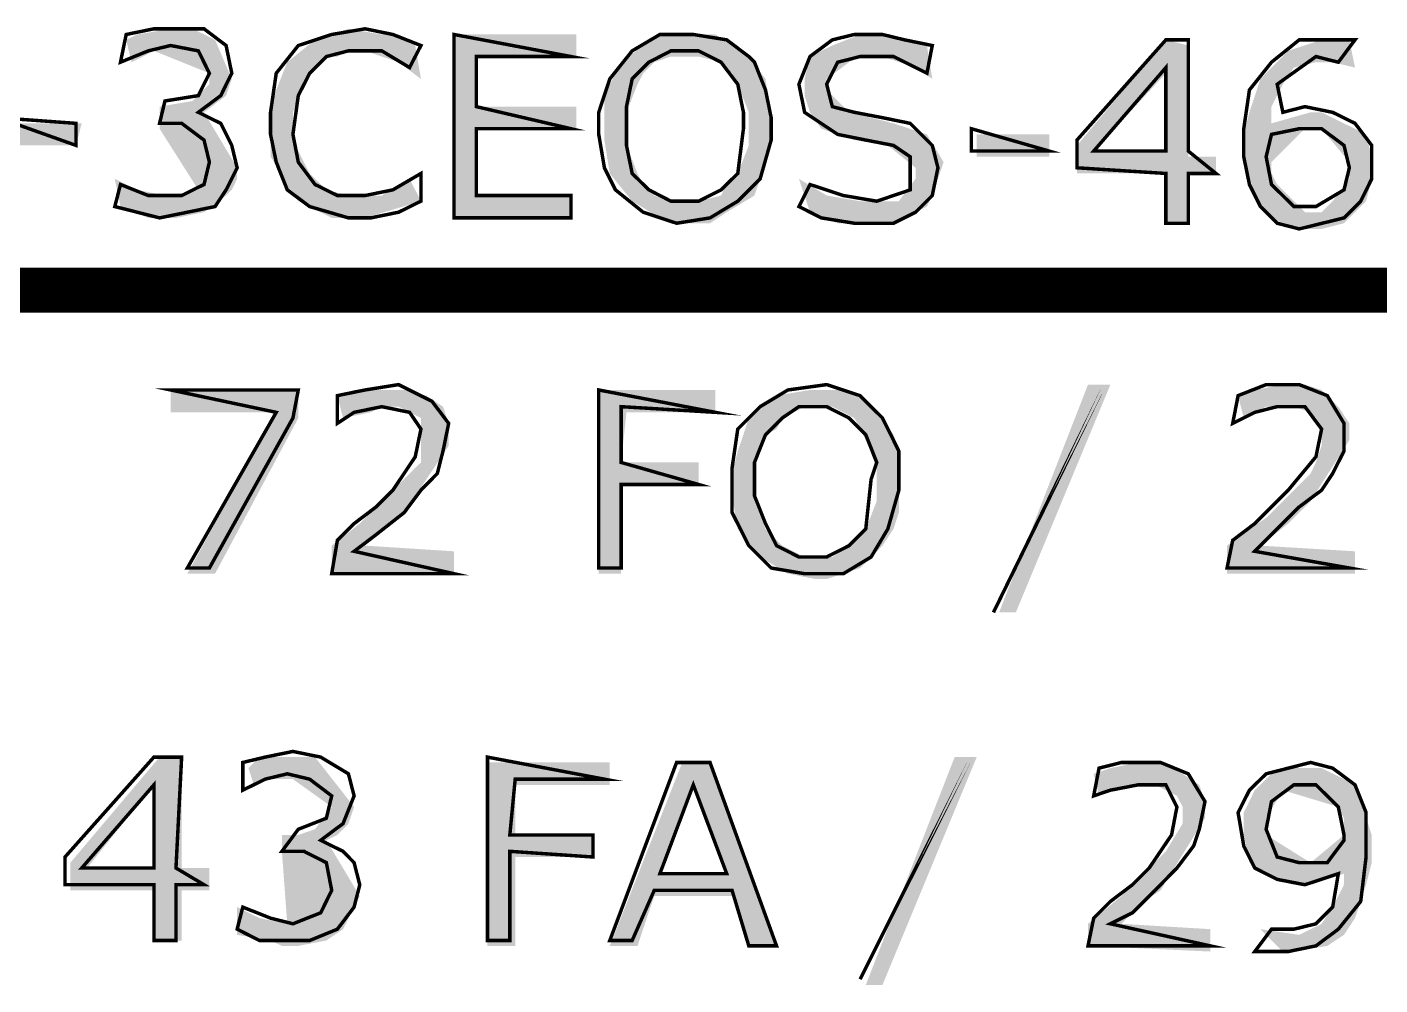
# Model space of a CAD drawing. Header units: millimetres. Extents: x 688550 to 690417, y 7458888 to 7459543.
# Drawn here: x 690041.61 to 690059.63, y 7459486.74 to 7459499.5 of the extents above; entities that cross this region are included whole.
import ezdxf

# ---------------------------------------------------------------- set-up
doc = ezdxf.new("R2010")
doc.units = ezdxf.units.MM
doc.header["$LTSCALE"] = 3
doc.header["$MEASUREMENT"] = 0
for name, color, linetype in [('H', 7, 'Continuous'), ('label_cabos', 7, 'Continuous'), ('P', 7, 'Continuous')]:
    doc.layers.add(name, color=color, linetype=linetype)

msp = doc.modelspace()

# ---------------------------------------------------------------- hatches: boundary and pattern name
at = {"layer": 'H', "linetype": 'Continuous'}
for points in [[(690043.4467513864, 7459496.958287924), (690043.2241513866, 7459496.958287924), (690042.8545513869, 7459497.109487921), (690042.7789513865, 7459497.479087922), (690043.0771513866, 7459497.332087923), (690043.4467513864, 7459497.256487923), (690043.5937513867, 7459497.256487923), (690043.8919513866, 7459497.332087923), (690043.3753513865, 7459498.146887922), (690043.3753513865, 7459498.440887925), (690043.8163513865, 7459498.51648792), (690044.0389513869, 7459498.739087922), (690044.0389513869, 7459498.886087923), (690043.2997513864, 7459499.18428792), (690043.1527513867, 7459499.108687925), (690043.0015513866, 7459499.033087922), (690042.9301513863, 7459499.331287921), (690043.0771513866, 7459499.40268792), (690043.5223513868, 7459499.478287923), (690043.6693513868, 7459499.478287923), (690043.8163513865, 7459499.478287923), (690044.1145513863, 7459499.331287921), (690044.3371513868, 7459498.810487923), (690044.2615513867, 7459498.587887921), (690043.9675513867, 7459498.365287922), (690044.4085513867, 7459497.626087924), (690044.4085513867, 7459497.479087922), (690044.3371513868, 7459497.332087923), (690044.2615513867, 7459497.256487923), (690043.9675513867, 7459497.033887924), (690043.5937513867, 7459496.958287924), (690043.4467513864, 7459496.958287924)], [(690045.8911513869, 7459496.958287924), (690045.6685513865, 7459496.958287924), (690045.223351387, 7459497.18088792), (690045.0763513866, 7459497.332087923), (690045.0049513867, 7459497.550487923), (690044.8537513865, 7459497.773087925), (690044.8537513865, 7459498.071287922), (690044.8537513865, 7459498.365287922), (690044.9293513866, 7459498.663487921), (690045.0763513866, 7459499.033087922), (690045.4459513867, 7459499.331287921), (690045.8911513869, 7459499.478287923), (690046.3363513864, 7459499.40268792), (690046.5589513868, 7459499.40268792), (690046.7815513866, 7459499.255687921), (690046.8571513867, 7459498.810487923), (690046.5589513868, 7459499.033087922), (690046.1137513866, 7459499.18428792), (690045.8911513869, 7459499.18428792), (690045.7441513865, 7459499.108687925), (690045.5971513866, 7459499.108687925), (690045.5215513868, 7459499.033087922), (690045.3745513868, 7459498.886087923), (690045.2989513864, 7459498.739087922), (690045.1519513864, 7459498.365287922), (690045.1519513864, 7459498.071287922), (690045.223351387, 7459497.84868792), (690045.3745513868, 7459497.550487923), (690045.5971513866, 7459497.332087923), (690045.8911513869, 7459497.256487923), (690046.1137513866, 7459497.256487923), (690046.3363513864, 7459497.256487923), (690046.7059513868, 7459497.479087922), (690046.8571513867, 7459497.18088792), (690046.1137513866, 7459496.958287924), (690045.8911513869, 7459496.958287924)], [(690048.8563513866, 7459496.958287924), (690047.2981513867, 7459496.958287924), (690047.2981513867, 7459499.40268792), (690048.9277513869, 7459499.40268792), (690048.9277513869, 7459499.108687925), (690047.5963513865, 7459499.108687925), (690047.5963513865, 7459498.440887925), (690048.9277513869, 7459498.440887925), (690048.9277513869, 7459498.146887922), (690047.5963513865, 7459498.146887922), (690047.5963513865, 7459497.256487923), (690048.8563513866, 7459497.256487923), (690048.8563513866, 7459496.958287924)], [(690050.2633513868, 7459496.886887925), (690050.0407513867, 7459496.958287924), (690049.6711513862, 7459497.18088792), (690049.3729513864, 7459497.550487923), (690049.3015513865, 7459497.995687922), (690049.3015513865, 7459498.293887923), (690049.3015513865, 7459498.587887921), (690049.5241513866, 7459499.033087922), (690049.8181513866, 7459499.255687921), (690050.0407513867, 7459499.40268792), (690050.2633513868, 7459499.40268792), (690050.5573513864, 7459499.40268792), (690050.7799513869, 7459499.40268792), (690051.0025513866, 7459499.255687921), (690051.1537513864, 7459499.18428792), (690051.4477513868, 7459498.810487923), (690051.5233513869, 7459498.293887923), (690051.5233513869, 7459498.146887922), (690051.4477513868, 7459497.701687924), (690051.3763513865, 7459497.479087922), (690051.3007513864, 7459497.256487923), (690050.9311513867, 7459497.033887924), (690050.7085513866, 7459496.886887925), (690050.5573513864, 7459496.886887925), (690050.5573513864, 7459497.18088792), (690050.8555513863, 7459497.256487923), (690050.9311513867, 7459497.403487922), (690051.0781513867, 7459497.550487923), (690051.2251513867, 7459497.924287923), (690051.2251513867, 7459498.365287922), (690051.0781513867, 7459498.739087922), (690051.0025513866, 7459498.886087923), (690050.8555513863, 7459499.033087922), (690050.5573513864, 7459499.108687925), (690050.1877513863, 7459499.108687925), (690049.9651513866, 7459499.033087922), (690049.8181513866, 7459498.886087923), (690049.7425513868, 7459498.739087922), (690049.5955513868, 7459498.365287922), (690049.5955513868, 7459498.146887922), (690049.5955513868, 7459497.924287923), (690049.7425513868, 7459497.550487923), (690049.8181513866, 7459497.403487922), (690049.9651513866, 7459497.256487923), (690050.1877513863, 7459497.18088792), (690050.5573513864, 7459497.18088792), (690050.5573513864, 7459496.886887925), (690050.2633513868, 7459496.886887925)], [(690052.7077513862, 7459496.886887925), (690052.4095513864, 7459496.886887925), (690052.0399513863, 7459497.033887924), (690051.8929513866, 7459497.479087922), (690052.2625513867, 7459497.256487923), (690052.7077513862, 7459497.18088792), (690052.9303513867, 7459497.18088792), (690053.2243513863, 7459497.18088792), (690053.4469513868, 7459497.479087922), (690053.4469513868, 7459497.626087924), (690053.0773513867, 7459497.924287923), (690052.6321513868, 7459497.995687922), (690052.4095513864, 7459498.071287922), (690052.1911513868, 7459498.146887922), (690052.0399513863, 7459498.365287922), (690051.9685513864, 7459498.587887921), (690051.9685513864, 7459498.810487923), (690052.0399513863, 7459499.108687925), (690052.1911513868, 7459499.18428792), (690052.3381513865, 7459499.255687921), (690052.7077513862, 7459499.40268792), (690053.0059513868, 7459499.40268792), (690053.2243513863, 7459499.331287921), (690053.5981513866, 7459499.255687921), (690053.6695513865, 7459498.810487923), (690053.4469513868, 7459498.961687923), (690053.0059513868, 7459499.108687925), (690052.7077513862, 7459499.108687925), (690052.5607513866, 7459499.033087922), (690052.2625513867, 7459498.810487923), (690052.2625513867, 7459498.663487921), (690052.5607513866, 7459498.365287922), (690052.8547513866, 7459498.293887923), (690053.1529513864, 7459498.218287923), (690053.5981513866, 7459498.071287922), (690053.8207513863, 7459497.701687924), (690053.6695513865, 7459497.256487923), (690053.5981513866, 7459497.109487921), (690053.4469513868, 7459497.033887924), (690053.2999513868, 7459496.958287924), (690053.1529513864, 7459496.886887925), (690052.9303513867, 7459496.886887925), (690052.7077513862, 7459496.886887925)], [(690056.7817513866, 7459496.886887925), (690056.7817513866, 7459497.550487923), (690055.5973513866, 7459497.550487923), (690055.5973513866, 7459497.924287923), (690055.8199513867, 7459497.84868792), (690056.7817513866, 7459497.84868792), (690056.7817513866, 7459498.886087923), (690055.8199513867, 7459497.84868792), (690055.5973513866, 7459497.924287923), (690056.7817513866, 7459499.331287921), (690057.0799513868, 7459499.255687921), (690057.0799513868, 7459497.773087925), (690057.4495513865, 7459497.773087925), (690057.4495513865, 7459497.550487923), (690057.0799513868, 7459497.550487923), (690057.0799513868, 7459496.886887925), (690056.7817513866, 7459496.886887925)], [(690058.6339513866, 7459496.811287922), (690058.4869513866, 7459496.811287922), (690058.3399513866, 7459496.886887925), (690058.1887513867, 7459496.958287924), (690057.9661513866, 7459497.256487923), (690057.8191513866, 7459497.773087925), (690057.8191513866, 7459497.924287923), (690057.8191513866, 7459498.071287922), (690057.8947513867, 7459498.365287922), (690058.0417513864, 7459498.810487923), (690058.4113513865, 7459499.18428792), (690058.8565513866, 7459499.331287921), (690059.2261513864, 7459499.331287921), (690059.3017513865, 7459498.961687923), (690059.0035513866, 7459499.033087922), (690058.7809513869, 7459499.033087922), (690058.4869513866, 7459498.961687923), (690058.3399513866, 7459498.739087922), (690058.1887513867, 7459498.440887925), (690058.1887513867, 7459498.218287923), (690058.7095513863, 7459498.365287922), (690058.8565513866, 7459498.365287922), (690058.8565513866, 7459498.146887922), (690058.6339513866, 7459498.146887922), (690058.1887513867, 7459497.701687924), (690058.1887513867, 7459497.550487923), (690058.2643513868, 7459497.403487922), (690058.5583513865, 7459497.109487921), (690058.6339513866, 7459497.033887924), (690058.8565513866, 7459497.033887924), (690059.0035513866, 7459497.18088792), (690059.2261513864, 7459497.479087922), (690059.2261513864, 7459497.701687924), (690058.8565513866, 7459498.146887922), (690058.8565513866, 7459498.365287922), (690059.4487513868, 7459498.071287922), (690059.5243513866, 7459497.773087925), (690059.5243513866, 7459497.479087922), (690059.4487513868, 7459497.18088792), (690059.1547513865, 7459496.886887925), (690058.8565513866, 7459496.811287922), (690058.6339513866, 7459496.811287922)], [(690042.2623513864, 7459497.924287923), (690041.3005513868, 7459497.924287923), (690041.3005513868, 7459498.218287923), (690042.3379513868, 7459498.218287923), (690042.2623513864, 7459497.924287923)], [(690054.2617513867, 7459497.773087925), (690054.2617513867, 7459498.071287922), (690055.2277513868, 7459498.071287922), (690055.2277513868, 7459497.773087925), (690054.2617513867, 7459497.773087925)], [(690054.5599513869, 7459491.699887921), (690055.7443513869, 7459494.736487923), (690056.0425513868, 7459494.736487923), (690054.7825513866, 7459491.699887921), (690054.5599513869, 7459491.699887921)], [(690059.3017513865, 7459492.216487921), (690057.5965513869, 7459492.216487921), (690057.5965513869, 7459492.590287923), (690057.8947513867, 7459492.812887922), (690058.1173513865, 7459492.959887921), (690058.2643513868, 7459493.106887923), (690058.4869513866, 7459493.329487924), (690058.7095513863, 7459493.552087921), (690058.7809513869, 7459493.699087922), (690058.8565513866, 7459493.921687922), (690058.8565513866, 7459494.144287923), (690058.7809513869, 7459494.29128792), (690058.7095513863, 7459494.366887922), (690058.4869513866, 7459494.442487922), (690058.3399513866, 7459494.442487922), (690058.1173513865, 7459494.442487922), (690057.8191513866, 7459494.29128792), (690057.7435513865, 7459494.589487921), (690057.9661513866, 7459494.665087924), (690058.3399513866, 7459494.736487923), (690058.6339513866, 7459494.736487923), (690058.8565513866, 7459494.665087924), (690059.0791513867, 7459494.442487922), (690059.2261513864, 7459494.219887921), (690059.2261513864, 7459493.997287924), (690058.7095513863, 7459493.182487923), (690058.4113513865, 7459492.884287921), (690058.0417513864, 7459492.590287923), (690059.3017513865, 7459492.514687923), (690059.3017513865, 7459492.216487921)], [(690044.1145513863, 7459492.216487921), (690043.7449513866, 7459492.216487921), (690044.9293513866, 7459494.366887922), (690043.5223513868, 7459494.366887922), (690043.5223513868, 7459494.665087924), (690045.223351387, 7459494.665087924), (690045.223351387, 7459494.29128792), (690044.1145513863, 7459492.216487921)], [(690047.2981513867, 7459492.216487921), (690045.6685513865, 7459492.216487921), (690045.6685513865, 7459492.590287923), (690046.0423513867, 7459492.884287921), (690046.2607513866, 7459493.106887923), (690046.4833513864, 7459493.329487924), (690046.7059513868, 7459493.552087921), (690046.8571513867, 7459493.699087922), (690046.8571513867, 7459493.921687922), (690046.8571513867, 7459494.068687923), (690046.8571513867, 7459494.29128792), (690046.5589513868, 7459494.442487922), (690046.3363513864, 7459494.442487922), (690046.1893513867, 7459494.366887922), (690045.8197513866, 7459494.29128792), (690045.7441513865, 7459494.589487921), (690045.9667513863, 7459494.665087924), (690046.3363513864, 7459494.665087924), (690046.6345513862, 7459494.665087924), (690046.9285513866, 7459494.589487921), (690047.1511513863, 7459494.442487922), (690047.2267513868, 7459494.219887921), (690047.2267513868, 7459493.921687922), (690046.6345513862, 7459493.031287923), (690046.4833513864, 7459492.884287921), (690046.1137513866, 7459492.590287923), (690047.2981513867, 7459492.514687923), (690047.2981513867, 7459492.216487921)], [(690049.2259513867, 7459492.216487921), (690049.2259513867, 7459494.665087924), (690050.7799513869, 7459494.665087924), (690050.7799513869, 7459494.366887922), (690049.5955513868, 7459494.366887922), (690049.5241513866, 7459493.699087922), (690050.5573513864, 7459493.699087922), (690050.5573513864, 7459493.405087925), (690049.5241513866, 7459493.405087925), (690049.5241513866, 7459492.216487921), (690049.2259513867, 7459492.216487921)], [(690052.1155513867, 7459492.145087922), (690051.7459513866, 7459492.216487921), (690051.9685513864, 7459492.439087923), (690052.3381513865, 7459492.439087923), (690052.5607513866, 7459492.590287923), (690052.7077513862, 7459492.737287925), (690052.7833513867, 7459492.812887922), (690052.9303513867, 7459493.182487923), (690052.9303513867, 7459493.405087925), (690052.9303513867, 7459493.627687921), (690052.7833513867, 7459493.997287924), (690052.7077513862, 7459494.144287923), (690052.6321513868, 7459494.29128792), (690052.3381513865, 7459494.442487922), (690051.9685513864, 7459494.442487922), (690051.6703513865, 7459494.29128792), (690051.5947513868, 7459494.144287923), (690051.4477513868, 7459494.068687923), (690051.3007513864, 7459493.699087922), (690051.3007513864, 7459493.182487923), (690051.4477513868, 7459492.812887922), (690051.5233513869, 7459492.737287925), (690051.6703513865, 7459492.590287923), (690051.9685513864, 7459492.439087923), (690051.7459513866, 7459492.216487921), (690051.3763513865, 7459492.439087923), (690051.0781513867, 7459492.812887922), (690051.0025513866, 7459493.253887922), (690051.0025513866, 7459493.552087921), (690051.0781513867, 7459493.850287923), (690051.1537513864, 7459494.068687923), (690051.2251513867, 7459494.29128792), (690051.5947513868, 7459494.589487921), (690052.0399513863, 7459494.665087924), (690052.2625513867, 7459494.665087924), (690052.4851513865, 7459494.665087924), (690052.7077513862, 7459494.589487921), (690052.8547513866, 7459494.442487922), (690053.0059513868, 7459494.29128792), (690053.1529513864, 7459494.068687923), (690053.2243513863, 7459493.850287923), (690053.2243513863, 7459493.552087921), (690053.2243513863, 7459493.253887922), (690053.2243513863, 7459493.031287923), (690053.1529513864, 7459492.812887922), (690053.0059513868, 7459492.590287923), (690052.8547513866, 7459492.439087923), (690052.7077513862, 7459492.292087921), (690052.2625513867, 7459492.145087922), (690052.1155513867, 7459492.145087922)], [(690043.2997513864, 7459487.327687922), (690043.2997513864, 7459487.995487922), (690042.186751387, 7459487.995487922), (690042.186751387, 7459488.365087923), (690042.4093513867, 7459488.293687924), (690043.2997513864, 7459488.293687924), (690043.2997513864, 7459489.402487921), (690042.4093513867, 7459488.293687924), (690042.186751387, 7459488.365087923), (690043.3753513865, 7459489.772087924), (690043.6693513868, 7459489.772087924), (690043.6693513868, 7459488.293687924), (690044.0389513869, 7459488.293687924), (690044.0389513869, 7459487.995487922), (690043.6693513868, 7459487.995487922), (690043.6693513868, 7459487.327687922), (690043.2997513864, 7459487.327687922)], [(690045.0049513867, 7459487.25628792), (690044.8537513865, 7459487.327687922), (690044.4085513867, 7459487.403287922), (690044.4085513867, 7459487.772887923), (690044.7067513869, 7459487.625887924), (690045.0763513866, 7459487.550287924), (690045.0049513867, 7459488.51628792), (690045.0049513867, 7459488.734687921), (690045.223351387, 7459488.734687921), (690045.4459513867, 7459488.810287921), (690045.6685513865, 7459489.108487923), (690045.1519513864, 7459489.478087921), (690044.9293513866, 7459489.478087921), (690044.7823513863, 7459489.478087921), (690044.6311513864, 7459489.402487921), (690044.5597513865, 7459489.625087922), (690044.7067513869, 7459489.772087924), (690045.1519513864, 7459489.772087924), (690045.2989513864, 7459489.772087924), (690045.4459513867, 7459489.772087924), (690045.9667513863, 7459489.108487923), (690045.8911513869, 7459488.885887924), (690045.7441513865, 7459488.734687921), (690045.5971513866, 7459488.663287922), (690046.0423513867, 7459487.919887922), (690045.9667513863, 7459487.772887923), (690045.8197513866, 7459487.478887922), (690045.5971513866, 7459487.327687922), (690045.223351387, 7459487.25628792), (690045.0049513867, 7459487.25628792)], [(690047.7433513869, 7459487.25628792), (690047.7433513869, 7459489.700687923), (690049.3729513864, 7459489.700687923), (690049.3729513864, 7459489.402487921), (690048.1129513866, 7459489.402487921), (690048.1129513866, 7459488.734687921), (690049.1503513866, 7459488.734687921), (690049.1503513866, 7459488.440687923), (690048.1129513866, 7459488.440687923), (690048.1129513866, 7459487.25628792), (690047.7433513869, 7459487.25628792)], [(690051.2251513867, 7459487.25628792), (690051.0025513866, 7459487.919887922), (690050.9311513867, 7459488.218087924), (690050.4859513865, 7459489.402487921), (690050.0407513867, 7459488.218087924), (690050.9311513867, 7459488.218087924), (690051.0025513866, 7459487.919887922), (690049.9651513866, 7459487.919887922), (690049.7425513868, 7459487.25628792), (690049.3729513864, 7459487.25628792), (690050.3389513869, 7459489.700687923), (690050.7085513866, 7459489.700687923), (690051.5947513868, 7459487.25628792), (690051.2251513867, 7459487.25628792)], [(690052.7833513867, 7459486.735487922), (690053.9677513867, 7459489.772087924), (690054.2617513867, 7459489.772087924), (690053.0059513868, 7459486.735487922), (690052.7833513867, 7459486.735487922)], [(690057.3739513864, 7459487.18068792), (690055.7443513869, 7459487.25628792), (690055.7443513869, 7459487.550287924), (690056.1895513864, 7459487.919887922), (690056.3365513867, 7459488.071087922), (690056.5591513865, 7459488.293687924), (690056.7817513866, 7459488.51628792), (690057.0043513867, 7459488.885887924), (690057.0043513867, 7459489.108487923), (690056.9287513862, 7459489.255487924), (690056.6347513866, 7459489.402487921), (690056.4121513868, 7459489.402487921), (690056.2651513865, 7459489.402487921), (690055.8913513866, 7459489.255487924), (690055.8199513867, 7459489.549487922), (690056.0425513868, 7459489.625087922), (690056.4121513868, 7459489.700687923), (690056.7103513867, 7459489.700687923), (690057.0043513867, 7459489.549487922), (690057.2269513864, 7459489.402487921), (690057.3025513865, 7459489.179887924), (690057.3025513865, 7459488.957287923), (690056.7103513867, 7459487.995487922), (690056.4877513866, 7459487.84848792), (690056.1895513864, 7459487.550287924), (690057.3739513864, 7459487.478887922), (690057.3739513864, 7459487.18068792)], [(690058.3399513866, 7459487.18068792), (690058.0417513864, 7459487.478887922), (690058.5583513865, 7459487.403287922), (690058.8565513866, 7459487.550287924), (690059.0035513866, 7459487.772887923), (690059.1547513865, 7459488.071087922), (690059.1547513865, 7459488.218087924), (690058.7095513863, 7459488.071087922), (690058.7095513863, 7459488.365087923), (690059.1547513865, 7459488.734687921), (690059.1547513865, 7459488.957287923), (690059.0791513867, 7459489.108487923), (690058.3399513866, 7459489.331087922), (690058.1173513865, 7459488.957287923), (690058.1173513865, 7459488.734687921), (690058.7095513863, 7459488.365087923), (690058.7095513863, 7459488.365087923), (690058.7095513863, 7459488.071087922), (690058.4869513866, 7459488.071087922), (690058.1173513865, 7459488.218087924), (690057.8947513867, 7459488.365087923), (690057.8191513866, 7459488.734687921), (690057.8191513866, 7459489.032887923), (690057.9661513866, 7459489.331087922), (690058.1887513867, 7459489.549487922), (690058.4869513866, 7459489.625087922), (690058.7095513863, 7459489.625087922), (690058.8565513866, 7459489.625087922), (690059.1547513865, 7459489.478087921), (690059.3017513865, 7459489.402487921), (690059.3773513869, 7459489.179887924), (690059.5243513866, 7459488.734687921), (690059.5243513866, 7459488.365087923), (690059.4487513868, 7459488.071087922), (690059.3017513865, 7459487.625887924), (690059.1547513865, 7459487.403287922), (690058.9321513867, 7459487.25628792), (690058.4869513866, 7459487.18068792), (690058.3399513866, 7459487.18068792)]]:
    msp.add_hatch(color=256, dxfattribs=at).paths.add_polyline_path(points)

# ---------------------------------------------------------------- linework, layer by layer
at = {"layer": 'label_cabos', "color": 5, "linetype": 'Continuous', "const_width": 0.6}
msp.add_lwpolyline([(690095.6023513868, 7459495.996487923), (690008.8596881221, 7459495.996487923)], dxfattribs=at)
at = {"layer": 'P', "const_width": 0.0462}
for points in [[(690044.1901513868, 7459498.218287923), (690043.8919513866, 7459498.365287922), (690044.1901513868, 7459498.587887921), (690044.3371513868, 7459498.886087923), (690044.2615513867, 7459499.255687921), (690043.9675513867, 7459499.478287923), (690043.6693513868, 7459499.478287923), (690043.2997513864, 7459499.478287923), (690042.9301513863, 7459499.40268792), (690042.8545513869, 7459499.033087922), (690043.2241513866, 7459499.18428792), (690043.5223513868, 7459499.255687921), (690043.8919513866, 7459499.18428792), (690044.0389513869, 7459498.886087923), (690043.8919513866, 7459498.587887921), (690043.4467513864, 7459498.51648792), (690043.3753513865, 7459498.218287923), (690043.6693513868, 7459498.218287923), (690043.9675513867, 7459497.995687922), (690044.0389513869, 7459497.701687924), (690043.9675513867, 7459497.403487922), (690043.6693513868, 7459497.256487923), (690043.2241513866, 7459497.256487923), (690042.8545513869, 7459497.403487922), (690042.7789513865, 7459497.109487921), (690043.0771513866, 7459497.033887924), (690043.3753513865, 7459496.958287924), (690043.7449513866, 7459497.033887924), (690044.1145513863, 7459497.109487921), (690044.2615513867, 7459497.332087923), (690044.4085513867, 7459497.626087924), (690044.3371513868, 7459497.924287923), (690044.1901513868, 7459498.218287923), (690044.1901513868, 7459498.218287923)], [(690046.8571513867, 7459497.18088792), (690046.8571513867, 7459497.550487923), (690046.4833513864, 7459497.332087923), (690046.1137513866, 7459497.256487923), (690045.7441513865, 7459497.256487923), (690045.4459513867, 7459497.403487922), (690045.223351387, 7459497.701687924), (690045.1519513864, 7459498.071287922), (690045.223351387, 7459498.587887921), (690045.3745513868, 7459498.886087923), (690045.5971513866, 7459499.108687925), (690045.8911513869, 7459499.18428792), (690046.3363513864, 7459499.18428792), (690046.7059513868, 7459498.961687923), (690046.8571513867, 7459499.255687921), (690046.4833513864, 7459499.40268792), (690046.1137513866, 7459499.478287923), (690045.6685513865, 7459499.40268792), (690045.223351387, 7459499.255687921), (690044.9293513866, 7459498.886087923), (690044.8537513865, 7459498.365287922), (690044.8537513865, 7459498.071287922), (690044.9293513866, 7459497.701687924), (690045.0763513866, 7459497.332087923), (690045.3745513868, 7459497.109487921), (690045.8911513869, 7459496.958287924), (690046.1893513867, 7459496.958287924), (690046.5589513868, 7459497.033887924), (690046.8571513867, 7459497.18088792), (690046.8571513867, 7459497.18088792)], [(690048.8563513866, 7459496.958287924), (690048.8563513866, 7459497.256487923), (690047.5963513865, 7459497.256487923), (690047.5963513865, 7459498.146887922), (690048.8563513866, 7459498.146887922), (690047.5963513865, 7459498.440887925), (690047.5963513865, 7459499.108687925), (690048.8563513866, 7459499.108687925), (690047.2981513867, 7459499.40268792), (690047.2981513867, 7459496.958287924), (690048.8563513866, 7459496.958287924), (690048.8563513866, 7459496.958287924)], [(690051.2251513867, 7459499.108687925), (690050.9311513867, 7459499.331287921), (690050.4859513865, 7459499.40268792), (690050.0407513867, 7459499.40268792), (690049.6711513862, 7459499.18428792), (690049.3729513864, 7459498.810487923), (690049.2259513867, 7459498.365287922), (690049.2259513867, 7459498.071287922), (690049.3015513865, 7459497.626087924), (690049.4485513865, 7459497.332087923), (690049.8181513866, 7459497.033887924), (690050.2633513868, 7459496.886887925), (690050.7085513866, 7459496.958287924), (690051.0781513867, 7459497.18088792), (690051.3763513865, 7459497.479087922), (690051.5233513869, 7459497.995687922), (690051.5233513869, 7459498.293887923), (690051.4477513868, 7459498.663487921), (690051.3007513864, 7459499.033087922), (690051.2251513867, 7459499.108687925), (690051.2251513867, 7459499.108687925)], [(690053.7451513866, 7459497.626087924), (690053.6695513865, 7459497.924287923), (690053.3755513869, 7459498.218287923), (690053.0059513868, 7459498.293887923), (690052.6321513868, 7459498.365287922), (690052.3381513865, 7459498.440887925), (690052.2625513867, 7459498.739087922), (690052.4095513864, 7459499.033087922), (690052.7077513862, 7459499.108687925), (690053.1529513864, 7459499.108687925), (690053.5981513866, 7459498.886087923), (690053.6695513865, 7459499.255687921), (690053.2999513868, 7459499.331287921), (690053.0059513868, 7459499.40268792), (690052.6321513868, 7459499.40268792), (690052.3381513865, 7459499.331287921), (690052.0399513863, 7459499.108687925), (690051.8929513866, 7459498.739087922), (690051.9685513864, 7459498.365287922), (690052.4095513864, 7459498.071287922), (690052.7833513867, 7459497.995687922), (690053.1529513864, 7459497.924287923), (690053.3755513869, 7459497.773087925), (690053.3755513869, 7459497.332087923), (690052.9303513867, 7459497.18088792), (690052.4851513865, 7459497.256487923), (690052.0399513863, 7459497.403487922), (690051.8929513866, 7459497.109487921), (690052.1911513868, 7459496.958287924), (690052.6321513868, 7459496.886887925), (690053.1529513864, 7459496.886887925), (690053.4469513868, 7459497.033887924), (690053.6695513865, 7459497.256487923), (690053.7451513866, 7459497.626087924), (690053.7451513866, 7459497.626087924)], [(690057.4495513865, 7459497.550487923), (690057.0799513868, 7459497.84868792), (690057.0799513868, 7459499.331287921), (690056.7817513866, 7459499.331287921), (690055.5973513866, 7459497.995687922), (690055.5973513866, 7459497.626087924), (690056.7817513866, 7459497.550487923), (690056.7817513866, 7459496.886887925), (690057.0799513868, 7459496.886887925), (690057.0799513868, 7459497.550487923), (690057.4495513865, 7459497.550487923), (690057.4495513865, 7459497.550487923)], [(690059.5243513866, 7459497.626087924), (690059.5243513866, 7459497.924287923), (690059.3017513865, 7459498.218287923), (690059.0035513866, 7459498.365287922), (690058.6339513866, 7459498.440887925), (690058.3399513866, 7459498.365287922), (690058.2643513868, 7459498.739087922), (690058.7809513869, 7459499.108687925), (690059.0791513867, 7459499.033087922), (690059.3017513865, 7459499.331287921), (690059.0035513866, 7459499.331287921), (690058.5583513865, 7459499.331287921), (690058.1887513867, 7459499.033087922), (690057.8947513867, 7459498.663487921), (690057.8191513866, 7459498.146887922), (690057.8191513866, 7459497.773087925), (690057.8947513867, 7459497.403487922), (690058.0417513864, 7459497.109487921), (690058.2643513868, 7459496.886887925), (690058.5583513865, 7459496.811287922), (690059.1547513865, 7459496.958287924), (690059.3773513869, 7459497.18088792), (690059.5243513866, 7459497.479087922), (690059.5243513866, 7459497.626087924), (690059.5243513866, 7459497.626087924)], [(690051.1537513864, 7459498.146887922), (690051.0781513867, 7459497.550487923), (690050.8555513863, 7459497.332087923), (690050.5573513864, 7459497.18088792), (690050.1877513863, 7459497.18088792), (690049.8937513867, 7459497.332087923), (690049.6711513862, 7459497.550487923), (690049.5955513868, 7459497.924287923), (690049.5955513868, 7459498.440887925), (690049.6711513862, 7459498.810487923), (690049.8937513867, 7459499.033087922), (690050.1877513863, 7459499.18428792), (690050.5573513864, 7459499.18428792), (690050.8555513863, 7459499.033087922), (690051.0781513867, 7459498.739087922), (690051.1537513864, 7459498.365287922), (690051.1537513864, 7459498.146887922), (690051.1537513864, 7459498.146887922)], [(690056.7817513866, 7459497.84868792), (690055.8199513867, 7459497.84868792), (690056.7817513866, 7459498.961687923), (690056.7817513866, 7459497.84868792), (690056.7817513866, 7459497.84868792)], [(690042.2623513864, 7459497.924287923), (690042.2623513864, 7459498.218287923), (690041.2249513867, 7459498.293887923), (690042.2623513864, 7459497.924287923), (690042.2623513864, 7459497.924287923)], [(690055.2277513868, 7459497.84868792), (690054.1903513864, 7459498.146887922), (690054.1903513864, 7459497.84868792), (690055.2277513868, 7459497.84868792), (690055.2277513868, 7459497.84868792)], [(690059.2261513864, 7459497.626087924), (690059.1547513865, 7459497.332087923), (690058.7809513869, 7459497.109487921), (690058.4869513866, 7459497.109487921), (690058.1887513867, 7459497.403487922), (690058.1173513865, 7459497.773087925), (690058.1887513867, 7459498.071287922), (690058.5583513865, 7459498.146887922), (690058.8565513866, 7459498.146887922), (690059.1547513865, 7459497.924287923), (690059.2261513864, 7459497.626087924), (690059.2261513864, 7459497.626087924)], [(690047.2981513867, 7459492.216487921), (690045.9667513863, 7459492.514687923), (690046.2607513866, 7459492.737287925), (690046.6345513862, 7459493.031287923), (690046.8571513867, 7459493.329487924), (690047.0755513869, 7459493.552087921), (690047.1511513863, 7459493.850287923), (690047.2267513868, 7459494.219887921), (690047.0041513867, 7459494.513887921), (690046.5589513868, 7459494.736487923), (690046.1137513866, 7459494.665087924), (690045.7441513865, 7459494.589487921), (690045.7441513865, 7459494.219887921), (690045.9667513863, 7459494.366887922), (690046.3363513864, 7459494.442487922), (690046.7059513868, 7459494.366887922), (690046.8571513867, 7459494.144287923), (690046.7815513866, 7459493.774687923), (690046.4833513864, 7459493.329487924), (690046.2607513866, 7459493.106887923), (690045.9667513863, 7459492.884287921), (690045.7441513865, 7459492.661687925), (690045.6685513865, 7459492.216487921), (690047.2981513867, 7459492.216487921), (690047.2981513867, 7459492.216487921)], [(690052.9303513867, 7459494.366887922), (690052.7077513862, 7459494.589487921), (690052.2625513867, 7459494.736487923), (690051.7459513866, 7459494.665087924), (690051.3763513865, 7459494.442487922), (690051.0781513867, 7459494.144287923), (690051.0025513866, 7459493.627687921), (690051.0025513866, 7459493.031287923), (690051.2251513867, 7459492.590287923), (690051.5233513869, 7459492.292087921), (690051.9685513864, 7459492.216487921), (690052.4851513865, 7459492.216487921), (690052.8547513866, 7459492.439087923), (690053.0773513867, 7459492.812887922), (690053.2243513863, 7459493.329487924), (690053.2243513863, 7459493.850287923), (690053.0059513868, 7459494.29128792), (690052.9303513867, 7459494.366887922), (690052.9303513867, 7459494.366887922)], [(690055.9669513867, 7459494.736487923), (690054.4843513868, 7459491.699887921), (690055.9669513867, 7459494.736487923), (690055.9669513867, 7459494.736487923)], [(690059.2261513864, 7459492.292087921), (690057.9661513866, 7459492.514687923), (690058.1887513867, 7459492.737287925), (690058.5583513865, 7459493.106887923), (690058.8565513866, 7459493.329487924), (690059.0035513866, 7459493.552087921), (690059.1547513865, 7459493.850287923), (690059.1547513865, 7459494.219887921), (690058.9321513867, 7459494.589487921), (690058.5583513865, 7459494.736487923), (690058.1173513865, 7459494.736487923), (690057.7435513865, 7459494.589487921), (690057.6721513866, 7459494.219887921), (690057.9661513866, 7459494.366887922), (690058.2643513868, 7459494.442487922), (690058.6339513866, 7459494.442487922), (690058.8565513866, 7459494.144287923), (690058.7809513869, 7459493.774687923), (690058.4113513865, 7459493.329487924), (690058.1887513867, 7459493.106887923), (690057.9661513866, 7459492.884287921), (690057.6721513866, 7459492.661687925), (690057.5965513869, 7459492.292087921), (690059.2261513864, 7459492.292087921), (690059.2261513864, 7459492.292087921)], [(690045.1519513864, 7459494.29128792), (690045.223351387, 7459494.665087924), (690043.5223513868, 7459494.665087924), (690044.9293513866, 7459494.366887922), (690043.7449513866, 7459492.292087921), (690044.0389513869, 7459492.292087921), (690045.1519513864, 7459494.29128792), (690045.1519513864, 7459494.29128792)], [(690050.7799513869, 7459494.366887922), (690049.2259513867, 7459494.665087924), (690049.2259513867, 7459492.292087921), (690049.5241513866, 7459492.292087921), (690049.5241513866, 7459493.405087925), (690050.5573513864, 7459493.405087925), (690049.5241513866, 7459493.699087922), (690049.5241513866, 7459494.442487922), (690050.7799513869, 7459494.366887922), (690050.7799513869, 7459494.366887922)], [(690052.8547513866, 7459493.476487923), (690052.7833513867, 7459492.812887922), (690052.5607513866, 7459492.590287923), (690052.2625513867, 7459492.439087923), (690051.8929513866, 7459492.439087923), (690051.5947513868, 7459492.590287923), (690051.4477513868, 7459492.884287921), (690051.3007513864, 7459493.253887922), (690051.3007513864, 7459493.699087922), (690051.4477513868, 7459494.068687923), (690051.6703513865, 7459494.29128792), (690051.8929513866, 7459494.442487922), (690052.2625513867, 7459494.442487922), (690052.5607513866, 7459494.29128792), (690052.7833513867, 7459494.068687923), (690052.9303513867, 7459493.699087922), (690052.8547513866, 7459493.476487923), (690052.8547513866, 7459493.476487923)], [(690045.8197513866, 7459488.51628792), (690045.5215513868, 7459488.663287922), (690045.8197513866, 7459488.885887924), (690045.9667513863, 7459489.255487924), (690045.8911513869, 7459489.549487922), (690045.5215513868, 7459489.772087924), (690045.1519513864, 7459489.847687924), (690044.7823513863, 7459489.772087924), (690044.4841513864, 7459489.700687923), (690044.4841513864, 7459489.331087922), (690044.7823513863, 7459489.478087921), (690045.0763513866, 7459489.549487922), (690045.3745513868, 7459489.478087921), (690045.6685513865, 7459489.255487924), (690045.5971513866, 7459488.957287923), (690045.223351387, 7459488.810287921), (690045.0049513867, 7459488.51628792), (690045.2989513864, 7459488.51628792), (690045.5971513866, 7459488.365087923), (690045.6685513865, 7459487.995487922), (690045.5215513868, 7459487.697287923), (690045.1519513864, 7459487.550287924), (690044.8537513865, 7459487.625887924), (690044.4841513864, 7459487.772887923), (690044.4085513867, 7459487.478887922), (690044.7067513869, 7459487.327687922), (690045.0049513867, 7459487.327687922), (690045.3745513868, 7459487.327687922), (690045.7441513865, 7459487.478887922), (690045.9667513863, 7459487.772887923), (690046.0423513867, 7459488.071087922), (690045.9667513863, 7459488.365087923), (690045.8197513866, 7459488.51628792), (690045.8197513866, 7459488.51628792)], [(690043.9675513867, 7459488.071087922), (690043.5937513867, 7459488.293687924), (690043.6693513868, 7459489.772087924), (690043.2997513864, 7459489.772087924), (690042.1153513864, 7459488.440687923), (690042.1153513864, 7459488.071087922), (690043.2997513864, 7459488.071087922), (690043.2997513864, 7459487.327687922), (690043.5937513867, 7459487.327687922), (690043.5937513867, 7459488.071087922), (690043.9675513867, 7459488.071087922), (690043.9675513867, 7459488.071087922)], [(690049.3015513865, 7459489.478087921), (690047.7433513869, 7459489.772087924), (690047.7433513869, 7459487.327687922), (690048.0415513867, 7459487.327687922), (690048.0415513867, 7459488.51628792), (690049.1503513866, 7459488.440687923), (690049.1503513866, 7459488.734687921), (690048.0415513867, 7459488.734687921), (690048.1129513866, 7459489.478087921), (690049.3015513865, 7459489.478087921), (690049.3015513865, 7459489.478087921)], [(690051.5947513868, 7459487.25628792), (690050.7085513866, 7459489.700687923), (690050.2633513868, 7459489.700687923), (690049.3729513864, 7459487.327687922), (690049.6711513862, 7459487.327687922), (690049.9651513866, 7459487.995487922), (690051.0025513866, 7459487.995487922), (690051.2251513867, 7459487.25628792), (690051.5947513868, 7459487.25628792), (690051.5947513868, 7459487.25628792)], [(690054.1903513864, 7459489.772087924), (690052.7077513862, 7459486.811087922), (690054.1903513864, 7459489.772087924), (690054.1903513864, 7459489.772087924)], [(690057.3739513864, 7459487.25628792), (690056.0425513868, 7459487.550287924), (690056.3365513867, 7459487.697287923), (690056.7103513867, 7459488.071087922), (690056.9287513862, 7459488.293687924), (690057.1513513867, 7459488.587687922), (690057.2269513864, 7459488.810287921), (690057.3025513865, 7459489.179887924), (690057.0799513868, 7459489.549487922), (690056.7103513867, 7459489.700687923), (690056.1895513864, 7459489.700687923), (690055.8913513866, 7459489.625087922), (690055.8199513867, 7459489.255487924), (690056.0425513868, 7459489.331087922), (690056.4121513868, 7459489.402487921), (690056.7817513866, 7459489.402487921), (690056.9287513862, 7459489.108487923), (690056.8573513863, 7459488.734687921), (690056.5591513865, 7459488.293687924), (690056.3365513867, 7459488.071087922), (690056.0425513868, 7459487.84848792), (690055.8199513867, 7459487.625887924), (690055.7443513869, 7459487.25628792), (690057.3739513864, 7459487.25628792), (690057.3739513864, 7459487.25628792)], [(690059.4487513868, 7459488.587687922), (690059.4487513868, 7459489.032887923), (690059.3017513865, 7459489.402487921), (690059.0035513866, 7459489.625087922), (690058.7095513863, 7459489.700687923), (690058.1173513865, 7459489.549487922), (690057.8947513867, 7459489.331087922), (690057.7435513865, 7459489.032887923), (690057.8191513866, 7459488.587687922), (690057.9661513866, 7459488.293687924), (690058.2643513868, 7459488.142487921), (690058.6339513866, 7459488.071087922), (690059.0791513867, 7459488.218087924), (690059.0035513866, 7459487.772887923), (690058.7809513869, 7459487.550287924), (690058.4869513866, 7459487.478887922), (690058.1887513867, 7459487.478887922), (690057.9661513866, 7459487.18068792), (690058.4113513865, 7459487.18068792), (690058.7809513869, 7459487.25628792), (690059.0791513867, 7459487.478887922), (690059.3773513869, 7459487.84848792), (690059.4487513868, 7459488.440687923), (690059.4487513868, 7459488.587687922), (690059.4487513868, 7459488.587687922)], [(690043.2997513864, 7459488.293687924), (690042.3379513868, 7459488.293687924), (690043.2997513864, 7459489.402487921), (690043.2997513864, 7459488.293687924), (690043.2997513864, 7459488.293687924)], [(690050.9311513867, 7459488.218087924), (690050.0407513867, 7459488.218087924), (690050.4859513865, 7459489.402487921), (690050.9311513867, 7459488.218087924), (690050.9311513867, 7459488.218087924)], [(690059.1547513865, 7459488.663287922), (690058.9321513867, 7459488.365087923), (690058.5583513865, 7459488.365087923), (690058.2643513868, 7459488.440687923), (690058.1173513865, 7459488.810287921), (690058.1887513867, 7459489.179887924), (690058.4869513866, 7459489.402487921), (690058.7809513869, 7459489.402487921), (690059.0791513867, 7459489.108487923), (690059.1547513865, 7459488.734687921), (690059.1547513865, 7459488.663287922), (690059.1547513865, 7459488.663287922)]]:
    msp.add_lwpolyline(points, dxfattribs=at)

doc.saveas('drawing.dxf')
